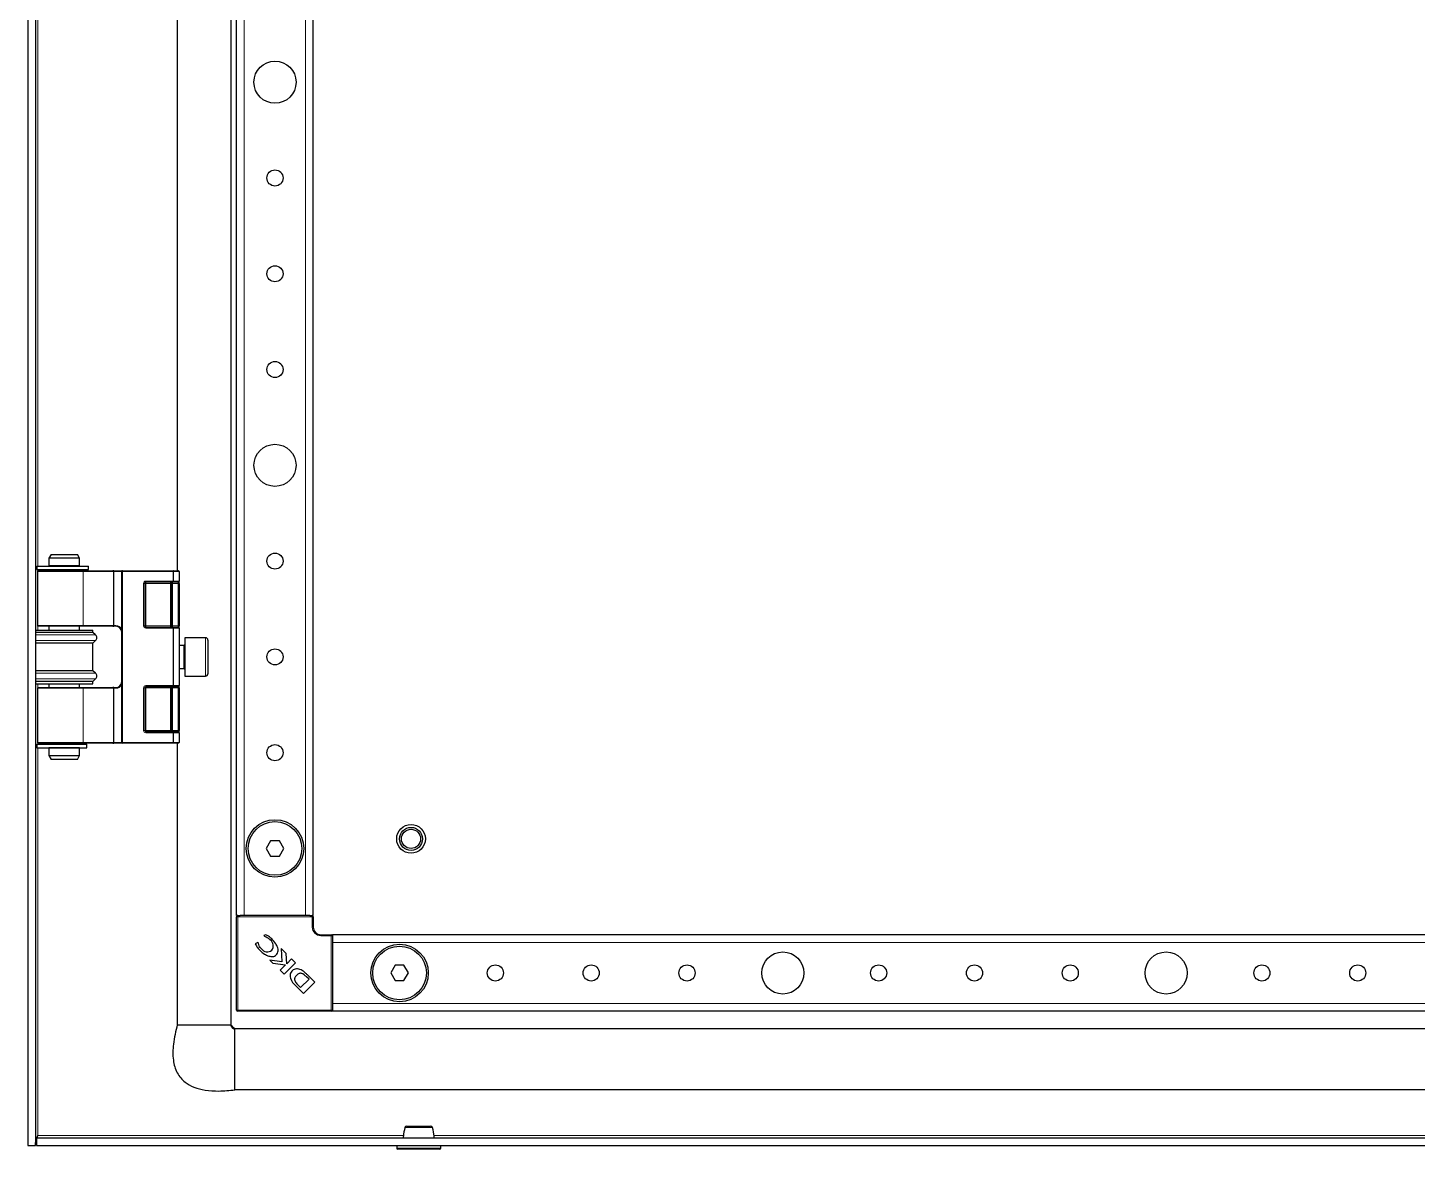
# Model space of a CAD drawing. Header units: millimetres. Extents: x -1275 to 3240, y -1281 to 1219.
# Drawn here: x -1002.3 to -639.7, y -899.7 to -607 of the extents above; entities that cross this region are included whole.
import ezdxf

# ---------------------------------------------------------------- set-up
doc = ezdxf.new("R2010")
doc.units = ezdxf.units.MM

msp = doc.modelspace()

# ---------------------------------------------------------------- linework, layer by layer
at = {"color": 7, "linetype": 'Continuous', "lineweight": 25}
for p, q in [((-1002.26, 456.28), (-1002.26, -898.72)), ((-1000.26, 456.28), (-1000.26, -898.72)), ((-949.26, 424.78), (-949.26, -867.22)), ((-947.76, -838.72), (-947.76, 396.28)), ((-927.76, -838.72), (-927.76, 396.28)), ((-963.26, -443.72), (-963.26, -748.72)), ((-996.18, -744.47), (-996.76, -745.47)), ((-996.76, -745.47), (-996.76, -747.47)), ((-993.29, -745.47), (-996.76, -745.47)), ((-996.18, -744.47), (-993.21, -744.47)), ((-988.76, -745.47), (-993.29, -745.47)), ((-993.21, -744.47), (-989.33, -744.47)), ((-988.76, -745.47), (-989.33, -744.47)), ((-988.76, -747.47), (-988.76, -745.47)), ((-999.91, -747.52), (-999.91, -748.42)), ((-999.91, -747.52), (-986.44, -747.52)), ((-999.91, -748.42), (-986.44, -748.42)), ((-999.76, -748.92), (-999.76, -763.02)), ((-999.56, -748.72), (-987.95, -748.72)), ((-988.76, -747.47), (-996.76, -747.47)), ((-996.76, -748.47), (-996.76, -748.72)), ((-988.76, -748.47), (-996.76, -748.47)), ((-996.26, -747.47), (-996.26, -747.52)), ((-996.26, -748.42), (-996.26, -748.47)), ((-989.26, -747.52), (-989.26, -747.47)), ((-989.26, -748.47), (-989.26, -748.42)), ((-988.76, -748.72), (-988.76, -748.47)), ((-987.95, -748.72), (-980.06, -748.72)), ((-986.44, -747.52), (-986.39, -747.52)), ((-986.44, -748.42), (-986.39, -748.42)), ((-986.39, -748.42), (-986.39, -747.52)), ((-979.78, -748.72), (-980.06, -748.72)), ((-979.78, -748.72), (-977.56, -748.72)), ((-977.76, -793.52), (-977.76, -748.92)), ((-977.56, -748.72), (-964.34, -748.72)), ((-964.34, -748.72), (-962.96, -748.72)), ((-964.26, -751.42), (-964.26, -748.92)), ((-962.76, -748.92), (-962.76, -751.42)), ((-971.76, -752.02), (-971.76, -763.12)), ((-964.38, -751.72), (-971.46, -751.72)), ((-964.76, -752.02), (-964.76, -763.12)), ((-963.06, -751.72), (-964.38, -751.72)), ((-962.76, -752.02), (-962.76, -751.42)), ((-962.76, -752.02), (-962.76, -763.12)), ((-1000.26, -764.22), (-985.26, -764.22)), ((-985.26, -764.82), (-1000.26, -764.82)), ((-987.95, -763.22), (-999.56, -763.22)), ((-996.76, -763.22), (-996.76, -764.22)), ((-988.76, -764.22), (-988.76, -763.22)), ((-980.06, -763.22), (-987.95, -763.22)), ((-985.26, -764.82), (-985.26, -764.22)), ((-984.56, -765.5), (-985.26, -764.82)), ((-980.06, -763.22), (-979.78, -763.22)), ((-979.26, -763.22), (-979.78, -763.22)), ((-971.46, -763.42), (-964.38, -763.42)), ((-964.38, -763.42), (-963.06, -763.42)), ((-964.26, -778.72), (-964.26, -763.72)), ((-962.76, -763.72), (-962.76, -763.12)), ((-962.76, -763.72), (-962.76, -778.72)), ((-985.26, -767.62), (-1000.26, -767.62)), ((-985.26, -767.62), (-984.56, -766.93)), ((-985.26, -774.82), (-985.26, -767.62)), ((-961.51, -768.22), (-962.76, -768.22)), ((-955.86, -766.22), (-961.26, -766.22)), ((-961.26, -766.22), (-961.26, -771.22)), ((-955.26, -766.82), (-955.26, -771.22)), ((-961.26, -771.22), (-961.26, -776.22)), ((-955.26, -771.22), (-955.26, -775.62)), ((-985.26, -774.82), (-1000.26, -774.82)), ((-984.56, -775.5), (-985.26, -774.82)), ((-962.76, -774.22), (-961.51, -774.22)), ((-985.26, -777.62), (-1000.26, -777.62)), ((-1000.26, -778.22), (-985.26, -778.22)), ((-999.56, -779.22), (-987.95, -779.22)), ((-996.76, -778.22), (-996.76, -779.22)), ((-988.76, -779.22), (-988.76, -778.22)), ((-987.95, -779.22), (-980.06, -779.22)), ((-985.26, -777.62), (-984.56, -776.93)), ((-985.26, -778.22), (-985.26, -777.62)), ((-979.78, -779.22), (-980.06, -779.22)), ((-979.78, -779.22), (-979.26, -779.22)), ((-971.76, -779.32), (-971.76, -790.42)), ((-964.38, -779.02), (-971.46, -779.02)), ((-964.76, -779.32), (-964.76, -790.42)), ((-963.06, -779.02), (-964.38, -779.02)), ((-962.76, -779.32), (-962.76, -778.72)), ((-962.76, -779.32), (-962.76, -790.42)), ((-961.26, -776.22), (-955.86, -776.22)), ((-999.76, -779.42), (-999.76, -793.52)), ((-987.95, -793.72), (-999.56, -793.72)), ((-996.76, -793.72), (-996.76, -793.97)), ((-988.76, -793.97), (-988.76, -793.72)), ((-980.06, -793.72), (-987.95, -793.72)), ((-980.06, -793.72), (-979.78, -793.72)), ((-977.56, -793.72), (-979.78, -793.72)), ((-964.34, -793.72), (-977.56, -793.72)), ((-971.46, -790.72), (-964.38, -790.72)), ((-964.38, -790.72), (-963.06, -790.72)), ((-962.96, -793.72), (-964.34, -793.72)), ((-964.26, -793.52), (-964.26, -791.02)), ((-963.26, -793.72), (-963.26, -867.22)), ((-962.76, -791.02), (-962.76, -790.42)), ((-962.76, -791.02), (-962.76, -793.52)), ((-999.91, -794.02), (-999.91, -794.92)), ((-999.91, -794.02), (-986.92, -794.02)), ((-999.91, -794.92), (-986.92, -794.92)), ((-988.76, -793.97), (-996.76, -793.97)), ((-996.76, -794.97), (-996.76, -796.97)), ((-988.76, -794.97), (-996.76, -794.97)), ((-996.76, -796.97), (-996.18, -797.97)), ((-996.76, -796.97), (-988.76, -796.97)), ((-996.26, -793.97), (-996.26, -794.02)), ((-996.26, -794.92), (-996.26, -794.97)), ((-989.33, -797.97), (-988.76, -796.97)), ((-989.26, -794.02), (-989.26, -793.97)), ((-989.26, -794.97), (-989.26, -794.92)), ((-988.76, -796.97), (-988.76, -794.97)), ((-986.92, -794.02), (-986.83, -794.02)), ((-986.92, -794.92), (-986.83, -794.92)), ((-986.83, -794.92), (-986.83, -794.02)), ((-986.83, -794.02), (-986.81, -794.02)), ((-986.83, -794.92), (-986.81, -794.92)), ((-986.81, -794.92), (-986.81, -794.02)), ((-989.33, -797.97), (-996.18, -797.97)), ((-938.91, -819.22), (-940.07, -821.22)), ((-936.6, -819.22), (-938.91, -819.22)), ((-935.45, -821.22), (-936.6, -819.22)), ((-940.07, -821.22), (-938.91, -823.22)), ((-936.6, -823.22), (-935.45, -821.22)), ((-938.91, -823.22), (-936.6, -823.22)), ((-947.46, -838.72), (-947.76, -838.72)), ((-947.76, -863.42), (-947.76, -839.02)), ((-947.46, -838.72), (-946.81, -838.72)), ((-945.76, -838.72), (-946.81, -838.72)), ((-929.76, -838.72), (-945.76, -838.72)), ((-928.7, -838.72), (-929.76, -838.72)), ((-928.7, -838.72), (-928.06, -838.72)), ((-927.76, -838.72), (-928.06, -838.72)), ((-927.76, -839.02), (-927.76, -841.72)), ((-940.13, -843.72), (-940.64, -843.97)), ((-940.64, -843.97), (-940.53, -844.08)), ((-925.76, -843.72), (-923.06, -843.72)), ((-442.76, -843.72), (-922.76, -843.72)), ((-922.76, -843.72), (-922.76, -844.02)), ((-922.76, -844.02), (-922.76, -844.66)), ((-922.76, -844.66), (-922.76, -845.72)), ((-942.21, -845.78), (-942.9, -846.11)), ((-942.08, -845.92), (-942.21, -845.78)), ((-936.17, -847.35), (-935.99, -850.82)), ((-934.88, -848.63), (-936.17, -847.35)), ((-922.76, -845.72), (-922.76, -861.72)), ((-939.09, -850.35), (-938.29, -851.14)), ((-935.99, -850.82), (-939.09, -850.35)), ((-938.29, -851.14), (-935.02, -851.63)), ((-935.02, -851.63), (-936.41, -853.02)), ((-935.37, -854.07), (-932.41, -851.11)), ((-934.71, -851.29), (-934.88, -848.63)), ((-933.47, -850.05), (-934.71, -851.29)), ((-932.41, -851.11), (-933.47, -850.05)), ((-906.41, -851.72), (-907.57, -853.72)), ((-904.1, -851.72), (-906.41, -851.72)), ((-902.95, -853.72), (-904.1, -851.72)), ((-936.41, -853.02), (-935.37, -854.07)), ((-931.07, -857.55), (-928.88, -855.37)), ((-928.88, -855.37), (-929.56, -854.71)), ((-929.29, -854.22), (-929.31, -854.2)), ((-927.4, -856.11), (-929.29, -854.22)), ((-907.57, -853.72), (-906.41, -855.72)), ((-904.1, -855.72), (-902.95, -853.72)), ((-932.36, -857.08), (-930.36, -859.07)), ((-931.81, -856.83), (-931.07, -857.55)), ((-930.36, -859.07), (-927.4, -856.11)), ((-906.41, -855.72), (-904.1, -855.72)), ((-922.76, -861.72), (-922.76, -862.77)), ((-922.76, -862.77), (-922.76, -863.42)), ((-923.06, -863.72), (-947.46, -863.72)), ((-922.76, -863.42), (-922.76, -863.72)), ((-442.76, -863.72), (-922.76, -863.72)), ((-948.26, -868.22), (-442.16, -868.22)), ((-315.26, -884.22), (-948.26, -884.22)), ((-1002.26, -898.72), (-1000.26, -898.72)), ((-999.96, -896.72), (-309.56, -896.72)), ((-999.96, -896.72), (-999.96, -898.72)), ((-999.96, -898.72), (-309.56, -898.72)), ((-999.85, -896.72), (-999.66, -896.12)), ((-906.01, -898.72), (-906.01, -899.47)), ((-894.51, -899.47), (-894.51, -898.72)), ((-903.27, -899.72), (-905.76, -899.72)), ((-894.76, -899.72), (-903.27, -899.72))]:
    msp.add_line(p, q, dxfattribs=at)
at = {"color": 8, "linetype": 'Continuous', "lineweight": 18}
for p, q in [((-945.76, -838.72), (-945.76, 396.28)), ((-929.76, -838.72), (-929.76, 396.28)), ((-999.66, -747.52), (-999.66, -444.92)), ((-987.81, -748.92), (-999.76, -748.92)), ((-999.66, -748.74), (-999.66, -748.42)), ((-987.81, -748.92), (-987.81, -763.02)), ((-979.92, -748.92), (-987.81, -748.92)), ((-986.44, -747.52), (-986.44, -748.42)), ((-979.92, -763.02), (-979.92, -748.92)), ((-979.78, -748.92), (-979.92, -748.92)), ((-979.78, -748.92), (-979.78, -748.72)), ((-979.78, -748.92), (-979.78, -763.02)), ((-977.76, -748.92), (-979.78, -748.92)), ((-977.76, -748.92), (-977.56, -748.92)), ((-977.56, -748.72), (-977.56, -748.92)), ((-977.56, -748.92), (-977.56, -793.52)), ((-964.26, -748.92), (-977.56, -748.92)), ((-962.76, -748.92), (-964.26, -748.92)), ((-972.06, -763.12), (-972.06, -752.02)), ((-972.06, -752.02), (-971.76, -752.02)), ((-971.76, -752.02), (-971.46, -752.02)), ((-971.46, -751.42), (-964.26, -751.42)), ((-971.46, -751.42), (-971.46, -751.72)), ((-971.46, -751.72), (-971.46, -752.02)), ((-965.06, -752.02), (-971.46, -752.02)), ((-971.46, -752.02), (-971.46, -763.12)), ((-965.06, -751.72), (-965.06, -752.02)), ((-965.06, -752.02), (-964.76, -752.02)), ((-965.06, -763.12), (-965.06, -752.02)), ((-964.76, -752.02), (-964.46, -752.02)), ((-964.46, -751.72), (-964.46, -752.02)), ((-963.06, -752.02), (-964.46, -752.02)), ((-964.46, -752.02), (-964.46, -763.12)), ((-964.26, -751.42), (-962.76, -751.42)), ((-963.06, -751.72), (-963.06, -752.02)), ((-962.76, -752.02), (-963.06, -752.02)), ((-963.06, -763.12), (-963.06, -752.02)), ((-999.76, -763.02), (-987.81, -763.02)), ((-999.66, -764.22), (-999.66, -763.19)), ((-987.81, -763.02), (-979.92, -763.02)), ((-979.78, -763.02), (-979.92, -763.02)), ((-979.78, -763.22), (-979.78, -763.02)), ((-979.78, -763.02), (-979.26, -763.02)), ((-979.26, -763.22), (-979.26, -763.02)), ((-971.76, -763.12), (-972.06, -763.12)), ((-971.46, -763.12), (-971.76, -763.12)), ((-971.46, -763.12), (-965.06, -763.12)), ((-971.46, -763.12), (-971.46, -763.42)), ((-971.46, -763.42), (-971.46, -763.72)), ((-964.26, -763.72), (-971.46, -763.72)), ((-965.06, -763.12), (-965.06, -763.42)), ((-964.76, -763.12), (-965.06, -763.12)), ((-964.46, -763.12), (-964.76, -763.12)), ((-964.46, -763.12), (-963.06, -763.12)), ((-964.46, -763.12), (-964.46, -763.42)), ((-962.76, -763.72), (-964.26, -763.72)), ((-963.06, -763.12), (-963.06, -763.42)), ((-963.06, -763.12), (-962.76, -763.12)), ((-984.56, -765.5), (-1000.26, -765.5)), ((-984.56, -766.93), (-1000.26, -766.93)), ((-961.51, -774.22), (-961.51, -768.22)), ((-955.86, -771.22), (-955.86, -766.22)), ((-955.86, -776.22), (-955.86, -771.22)), ((-984.56, -775.5), (-1000.26, -775.5)), ((-984.56, -776.93), (-1000.26, -776.93)), ((-999.66, -779.24), (-999.66, -778.22)), ((-979.78, -779.42), (-979.78, -779.22)), ((-979.26, -779.42), (-979.26, -779.22)), ((-972.06, -790.42), (-972.06, -779.32)), ((-972.06, -779.32), (-971.76, -779.32)), ((-971.76, -779.32), (-971.46, -779.32)), ((-971.46, -778.72), (-964.26, -778.72)), ((-971.46, -779.02), (-971.46, -778.72)), ((-971.46, -779.02), (-971.46, -779.32)), ((-965.06, -779.32), (-971.46, -779.32)), ((-971.46, -779.32), (-971.46, -790.42)), ((-965.06, -779.02), (-965.06, -779.32)), ((-965.06, -779.32), (-964.76, -779.32)), ((-965.06, -790.42), (-965.06, -779.32)), ((-964.76, -779.32), (-964.46, -779.32)), ((-964.46, -779.32), (-964.46, -779.02)), ((-963.06, -779.32), (-964.46, -779.32)), ((-964.46, -779.32), (-964.46, -790.42)), ((-964.26, -778.72), (-962.76, -778.72)), ((-963.06, -779.32), (-963.06, -779.02)), ((-963.06, -779.32), (-962.76, -779.32)), ((-963.06, -790.42), (-963.06, -779.32)), ((-987.81, -779.42), (-999.76, -779.42)), ((-987.81, -779.42), (-987.81, -793.52)), ((-979.92, -779.42), (-987.81, -779.42)), ((-979.92, -793.52), (-979.92, -779.42)), ((-979.92, -779.42), (-979.78, -779.42)), ((-979.78, -779.42), (-979.78, -793.52)), ((-979.26, -779.42), (-979.78, -779.42)), ((-999.76, -793.52), (-987.81, -793.52)), ((-999.66, -794.02), (-999.66, -793.69)), ((-987.81, -793.52), (-979.92, -793.52)), ((-979.92, -793.52), (-979.78, -793.52)), ((-979.78, -793.72), (-979.78, -793.52)), ((-979.78, -793.52), (-977.76, -793.52)), ((-977.56, -793.52), (-977.76, -793.52)), ((-977.56, -793.52), (-964.26, -793.52)), ((-977.56, -793.52), (-977.56, -793.72)), ((-972.06, -790.42), (-971.76, -790.42)), ((-971.76, -790.42), (-971.46, -790.42)), ((-971.46, -790.42), (-965.06, -790.42)), ((-971.46, -790.42), (-971.46, -790.72)), ((-971.46, -791.02), (-971.46, -790.72)), ((-964.26, -791.02), (-971.46, -791.02)), ((-965.06, -790.42), (-965.06, -790.72)), ((-965.06, -790.42), (-964.76, -790.42)), ((-964.76, -790.42), (-964.46, -790.42)), ((-964.46, -790.72), (-964.46, -790.42)), ((-964.46, -790.42), (-963.06, -790.42)), ((-962.76, -791.02), (-964.26, -791.02)), ((-964.26, -793.52), (-962.76, -793.52)), ((-963.06, -790.72), (-963.06, -790.42)), ((-963.06, -790.42), (-962.76, -790.42)), ((-999.66, -896.12), (-999.66, -794.92)), ((-986.92, -794.02), (-986.92, -794.92)), ((-947.76, -839.02), (-947.46, -839.02)), ((-947.46, -838.72), (-947.46, -839.02)), ((-947.46, -839.02), (-947.46, -863.42)), ((-928.06, -839.02), (-947.46, -839.02)), ((-928.06, -838.72), (-928.06, -839.02)), ((-928.06, -841.72), (-928.06, -839.02)), ((-928.06, -839.02), (-927.76, -839.02)), ((-927.76, -841.72), (-928.06, -841.72)), ((-925.76, -843.72), (-925.76, -844.02)), ((-923.06, -844.02), (-925.76, -844.02)), ((-923.06, -843.72), (-923.06, -844.02)), ((-923.06, -863.42), (-923.06, -844.02)), ((-923.06, -844.02), (-922.76, -844.02)), ((-442.76, -845.72), (-922.76, -845.72)), ((-442.76, -861.72), (-922.76, -861.72)), ((-947.46, -863.42), (-947.76, -863.42)), ((-947.46, -863.42), (-923.06, -863.42)), ((-947.46, -863.42), (-947.46, -863.72)), ((-923.06, -863.42), (-923.06, -863.72)), ((-923.06, -863.42), (-922.76, -863.42)), ((-904.23, -896.12), (-999.66, -896.12)), ((-413.23, -896.12), (-896.29, -896.12)), ((-906.01, -899.47), (-903.4, -899.47)), ((-903.4, -899.47), (-894.51, -899.47))]:
    msp.add_line(p, q, dxfattribs=at)
at = {"color": 7, "linetype": 'Continuous', "lineweight": 25}
for centre, radius in [((-937.76, -621.22), 5.5), ((-937.76, -646.22), 2.1), ((-937.76, -671.22), 2.1), ((-937.76, -696.22), 2.1), ((-937.76, -721.22), 5.5), ((-937.76, -746.22), 2.1), ((-937.76, -771.22), 2.1), ((-937.76, -796.22), 2.1), ((-937.76, -821.22), 7.5), ((-937.76, -821.22), 7), ((-902.26, -818.72), 3.75), ((-902.26, -818.72), 3), ((-902.26, -818.72), 2.5), ((-905.26, -853.72), 7.5), ((-905.26, -853.72), 7), ((-805.26, -853.72), 5.5), ((-705.26, -853.72), 5.5), ((-880.26, -853.72), 2.1), ((-855.26, -853.72), 2.1), ((-830.26, -853.72), 2.1), ((-780.26, -853.72), 2.1), ((-755.26, -853.72), 2.1), ((-730.26, -853.72), 2.1), ((-680.26, -853.72), 2.1), ((-655.26, -853.72), 2.1)]:
    msp.add_circle(centre, radius, dxfattribs=at)
for centre, radius, start, end in [((-999.56, -748.92), 0.2, 90, 180), ((-977.56, -748.92), 0.2, 90, 180), ((-962.96, -748.92), 0.2, 0, 90), ((-971.46, -752.02), 0.3, 90, 180), ((-964.46, -752.02), 0.3, 90, 180), ((-963.06, -751.42), 0.3, 270, 0), ((-999.56, -763.02), 0.2, 180, 270), ((-979.26, -764.72), 1.5, 0, 90), ((-971.46, -763.12), 0.3, 180, 270), ((-964.46, -763.12), 0.3, 180, 270), ((-963.06, -763.72), 0.3, 0, 90), ((-985.26, -766.22), 1, 314.427, 45.573), ((-961.51, -767.97), 0.25, 270, 0), ((-955.86, -766.82), 0.6, 0, 90), ((-985.26, -776.22), 1, 314.427, 45.573), ((-961.51, -774.47), 0.25, 0, 90), ((-955.86, -775.62), 0.6, 270, 0), ((-999.56, -779.42), 0.2, 90, 180), ((-979.26, -777.72), 1.5, 270, 0), ((-971.46, -779.32), 0.3, 90, 180), ((-964.46, -779.32), 0.3, 90, 180), ((-963.06, -778.72), 0.3, 270, 0), ((-999.56, -793.52), 0.2, 180, 270), ((-977.56, -793.52), 0.2, 180, 270), ((-971.46, -790.42), 0.3, 180, 270), ((-964.46, -790.42), 0.3, 180, 270), ((-963.06, -791.02), 0.3, 0, 90), ((-962.96, -793.52), 0.2, 270, 0), ((-947.46, -839.02), 0.3, 90, 180), ((-928.06, -839.02), 0.3, 0, 90), ((-925.76, -841.72), 2, 180, 270), ((-923.06, -844.02), 0.3, 0, 90), ((-939.76, -846.21), 1.97, 218.454, 305.887), ((-940.16, -846.64), 1.94, 323.3097, 52.3464), ((-929.15, -853.42), 4.87, 200.3445, 228.7777), ((-927.34, -852.64), 6.12, 216.9888, 223.0744), ((-947.46, -863.42), 0.3, 180, 270), ((-923.06, -863.42), 0.3, 270, 0), ((-903.37, -894.22), 0.5, 89.9637, 164.834), ((-897.15, -894.22), 0.5, 15.2465, 90.046), ((-905.76, -899.47), 0.25, 180, 270), ((-894.76, -899.47), 0.25, 270, 0)]:
    msp.add_arc(centre, radius, start, end, dxfattribs=at)
at = {"color": 8, "linetype": 'Continuous', "lineweight": 18}
for centre, radius, start, end in [((-987.98, -748.89), 0.179, 351.9505, 78.5782), ((-980.09, -748.89), 0.179, 351.9505, 78.5782), ((-971.46, -752.02), 0.6, 90, 180), ((-987.98, -763.04), 0.179, 281.4218, 8.0495), ((-980.09, -763.04), 0.179, 281.4218, 8.0495), ((-979.26, -764.72), 1.7, 28.0725, 90), ((-971.46, -763.12), 0.6, 180, 270), ((-987.98, -779.39), 0.179, 351.9505, 78.5782), ((-980.09, -779.39), 0.179, 351.9505, 78.5782), ((-979.26, -777.72), 1.7, 270, 331.9275), ((-971.46, -779.32), 0.6, 90, 180), ((-987.98, -793.54), 0.179, 281.4218, 8.0495), ((-980.09, -793.54), 0.179, 281.4218, 8.0495), ((-971.46, -790.42), 0.6, 180, 270), ((-925.76, -841.72), 2.3, 180, 270)]:
    msp.add_arc(centre, radius, start, end, dxfattribs=at)
at = {"color": 7, "linetype": 'Continuous', "lineweight": 25}
for centre, major_axis, start_param, end_param in [((-964.34, -748.92), (0, 0.2), 4.712389, 6.283185), ((-964.38, -751.42), (0, 0.3), 3.141593, 4.712389), ((-964.38, -763.72), (0, 0.3), 4.712389, 6.283185), ((-964.38, -778.72), (0, 0.3), 3.141593, 4.712389), ((-964.38, -791.02), (0, 0.3), 4.712389, 6.283185), ((-964.34, -793.52), (0, 0.2), 3.141593, 4.712389)]:
    msp.add_ellipse(centre, major_axis=major_axis, ratio=0.414214, start_param=start_param, end_param=end_param, dxfattribs=at)
for points, knots in [([(-940.53, -844.08), (-940.22, -844.22), (-939.65, -844.48), (-939.19, -844.91), (-938.98, -845.11)], [0, 0, 0, 0, 0.5476433, 1, 1, 1, 1]), ([(-938.62, -844.82), (-938.88, -844.58), (-939.35, -844.15), (-939.9, -843.85), (-940.13, -843.72)], [0, 0, 0, 0, 0.5776526, 1, 1, 1, 1]), ([(-942.9, -846.11), (-942.72, -846.45), (-942.38, -847.08), (-941.89, -847.61), (-941.66, -847.85)], [0, 0, 0, 0, 0.5368, 1, 1, 1, 1]), ([(-941.3, -847.43), (-941.52, -847.17), (-941.9, -846.72), (-942.02, -846.16), (-942.08, -845.92)], [0, 0, 0, 0, 0.579608, 1, 1, 1, 1]), ([(-941.66, -847.85), (-941.29, -848.18), (-940.6, -848.79), (-939.43, -849.34), (-938.48, -849.48), (-937.84, -849.33), (-937.61, -849.14), (-937.5, -849.05)], [0, 0, 0, 0, 0.315674, 0.58952, 0.813199, 0.909026, 1, 1, 1, 1]), ([(-937.5, -849.05), (-937.36, -848.89), (-937.08, -848.55), (-936.91, -847.86), (-937.04, -846.98), (-937.61, -845.91), (-938.25, -845.22), (-938.62, -844.82)], [0, 0, 0, 0, 0.1305321, 0.2660311, 0.4239974, 0.666819, 1, 1, 1, 1]), ([(-930.64, -853.07), (-930.85, -852.96), (-931.23, -852.75), (-931.87, -852.64), (-932.46, -852.67), (-933, -852.87), (-933.43, -853.23), (-933.72, -853.75), (-933.84, -854.4), (-933.76, -854.86), (-933.71, -855.11)], [0, 0, 0, 0, 0.138091, 0.265455, 0.384013, 0.496103, 0.605759, 0.71979, 0.847662, 1, 1, 1, 1]), ([(-932.14, -854.34), (-932.23, -854.44), (-932.4, -854.61), (-932.58, -854.89), (-932.67, -855.16), (-932.67, -855.49), (-932.52, -855.89), (-932.33, -856.17), (-932.23, -856.33)], [0, 0, 0, 0, 0.176808, 0.319231, 0.43938, 0.552395, 0.749205, 1, 1, 1, 1]), ([(-929.56, -854.71), (-929.76, -854.52), (-930.13, -854.17), (-930.67, -853.84), (-931.12, -853.78), (-931.46, -853.85), (-931.81, -854.04), (-932.02, -854.23), (-932.14, -854.34)], [0, 0, 0, 0, 0.2746757, 0.5030419, 0.607381, 0.7165791, 0.8434117, 1, 1, 1, 1]), ([(-929.8, -853.75), (-929.95, -853.61), (-930.21, -853.37), (-930.51, -853.16), (-930.64, -853.07)], [0, 0, 0, 0, 0.5518299, 1, 1, 1, 1]), ([(-929.31, -854.2), (-929.39, -854.13), (-929.55, -853.97), (-929.71, -853.82), (-929.8, -853.75)], [0, 0, 0, 0, 0.486421, 1, 1, 1, 1]), ([(-963.26, -867.22), (-963.66, -868.9), (-964.4, -871.94), (-964.49, -876.25), (-963.52, -879.8), (-961.47, -882.25), (-958.83, -883.68), (-955.81, -884.42), (-952.21, -884.62), (-949.64, -884.36), (-948.26, -884.22)], [0, 0, 0, 0, 0.176067, 0.318225, 0.435596, 0.543482, 0.633889, 0.737152, 0.858183, 1, 1, 1, 1]), ([(-950.24, -867.22), (-949.94, -867.22), (-949.49, -867.22), (-949.4, -867.22), (-949.37, -867.22)], [0, 0, 0, 0, 0.649139, 1, 1, 1, 1]), ([(-948.26, -868.38), (-948.36, -868.37), (-948.5, -868.35), (-948.65, -868.28), (-948.73, -868.22), (-948.79, -868.16), (-948.83, -868.08), (-948.86, -868.01), (-948.93, -867.84), (-949.1, -867.76), (-949.25, -867.53), (-949.28, -867.33), (-949.29, -867.22)], [0, 0, 0, 0, 0.146823, 0.202041, 0.247643, 0.28691, 0.323569, 0.360785, 0.40083, 0.628513, 0.79432, 1, 1, 1, 1]), ([(-948.26, -868.22), (-948.48, -868.07), (-948.88, -867.8), (-949.14, -867.4), (-949.26, -867.22)], [0, 0, 0, 0, 0.556114, 1, 1, 1, 1]), ([(-948.26, -884.22), (-948.26, -884.19), (-948.26, -884.12), (-948.26, -883.48), (-948.26, -882.02), (-948.26, -879.83), (-948.26, -877.82), (-948.26, -876.22), (-948.26, -874.61), (-948.26, -872.61), (-948.26, -870.43), (-948.26, -868.92), (-948.26, -868.52), (-948.26, -868.38)], [0, 0, 0, 0, 0.069165, 0.1363, 0.267291, 0.398282, 0.465417, 0.534583, 0.603748, 0.670883, 0.801874, 0.932865, 1, 1, 1, 1]), ([(-903.85, -894.07), (-904.04, -894.81), (-904.26, -895.67), (-904.28, -896.59), (-904.28, -896.72)], [0, 0, 0, 0, 0.85815, 1, 1, 1, 1]), ([(-903.33, -893.72), (-903.34, -893.72), (-903.39, -893.72), (-903.1, -893.72), (-902.59, -893.72), (-901.87, -893.72), (-901.01, -893.72), (-899.95, -893.72), (-898.93, -893.72), (-898.04, -893.72), (-897.43, -893.72), (-897.14, -893.72), (-897.18, -893.72), (-897.19, -893.72)], [0, 0, 0, 0, 0.03384, 0.141254, 0.248698, 0.315774, 0.423314, 0.530846, 0.63821, 0.745706, 0.853372, 0.960917, 1, 1, 1, 1]), ([(-896.24, -896.72), (-896.24, -896.59), (-896.26, -895.67), (-896.48, -894.81), (-896.67, -894.07)], [0, 0, 0, 0, 0.14185, 1, 1, 1, 1]), ([(-1000.26, -898.72), (-1000.23, -898.28), (-1000.2, -897.72), (-1000, -897.16), (-999.96, -897.04)], [0, 0, 0, 0, 0.773459, 1, 1, 1, 1])]:
    msp.add_open_spline(points, degree=3, knots=knots, dxfattribs=at)
for points in [[(-963.26, -867.22), (-963.21, -867.22), (-963.13, -867.22), (-962.56, -867.22), (-962.28, -867.22)], [(-962.28, -867.22), (-961.95, -867.22), (-961.28, -867.22), (-960.31, -867.22), (-959.83, -867.22)], [(-959.83, -867.22), (-959.26, -867.22), (-958.14, -867.22), (-956.89, -867.22), (-956.26, -867.22)], [(-956.26, -867.22), (-955.63, -867.22), (-954.37, -867.22), (-953.25, -867.22), (-952.69, -867.22)], [(-952.69, -867.22), (-952.2, -867.22), (-951.23, -867.22), (-950.57, -867.22), (-950.24, -867.22)], [(-999.66, -896.12), (-999.68, -896.2), (-999.73, -896.35), (-999.81, -896.55), (-999.88, -896.69), (-999.93, -896.71), (-999.96, -896.72)]]:
    msp.add_open_spline(points, degree=3, dxfattribs=at)
at = {"color": 8, "linetype": 'Continuous', "lineweight": 18}
msp.add_open_spline([(-896.71, -894.09), (-896.7, -894.09), (-896.65, -894.09), (-896.99, -894.09), (-897.7, -894.09), (-898.72, -894.09), (-899.9, -894.09), (-901.13, -894.09), (-902.12, -894.09), (-902.95, -894.09), (-903.55, -894.09), (-903.87, -894.09), (-903.82, -894.09), (-903.81, -894.09)], degree=3, knots=[0, 0, 0, 0, 0.038891, 0.14638, 0.253973, 0.361383, 0.468681, 0.576165, 0.683665, 0.750707, 0.858068, 0.965424, 1, 1, 1, 1], dxfattribs=at)

doc.saveas('drawing.dxf')
